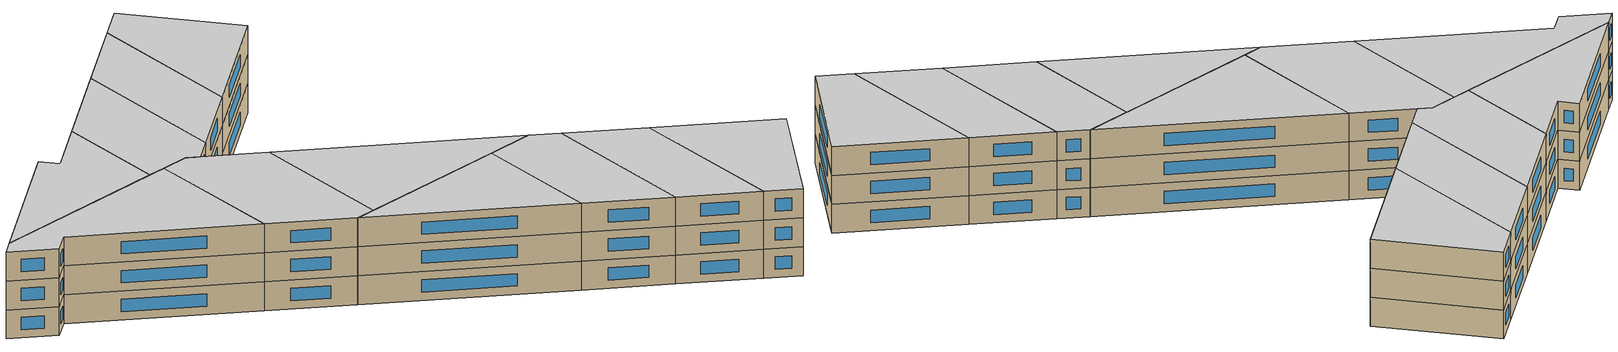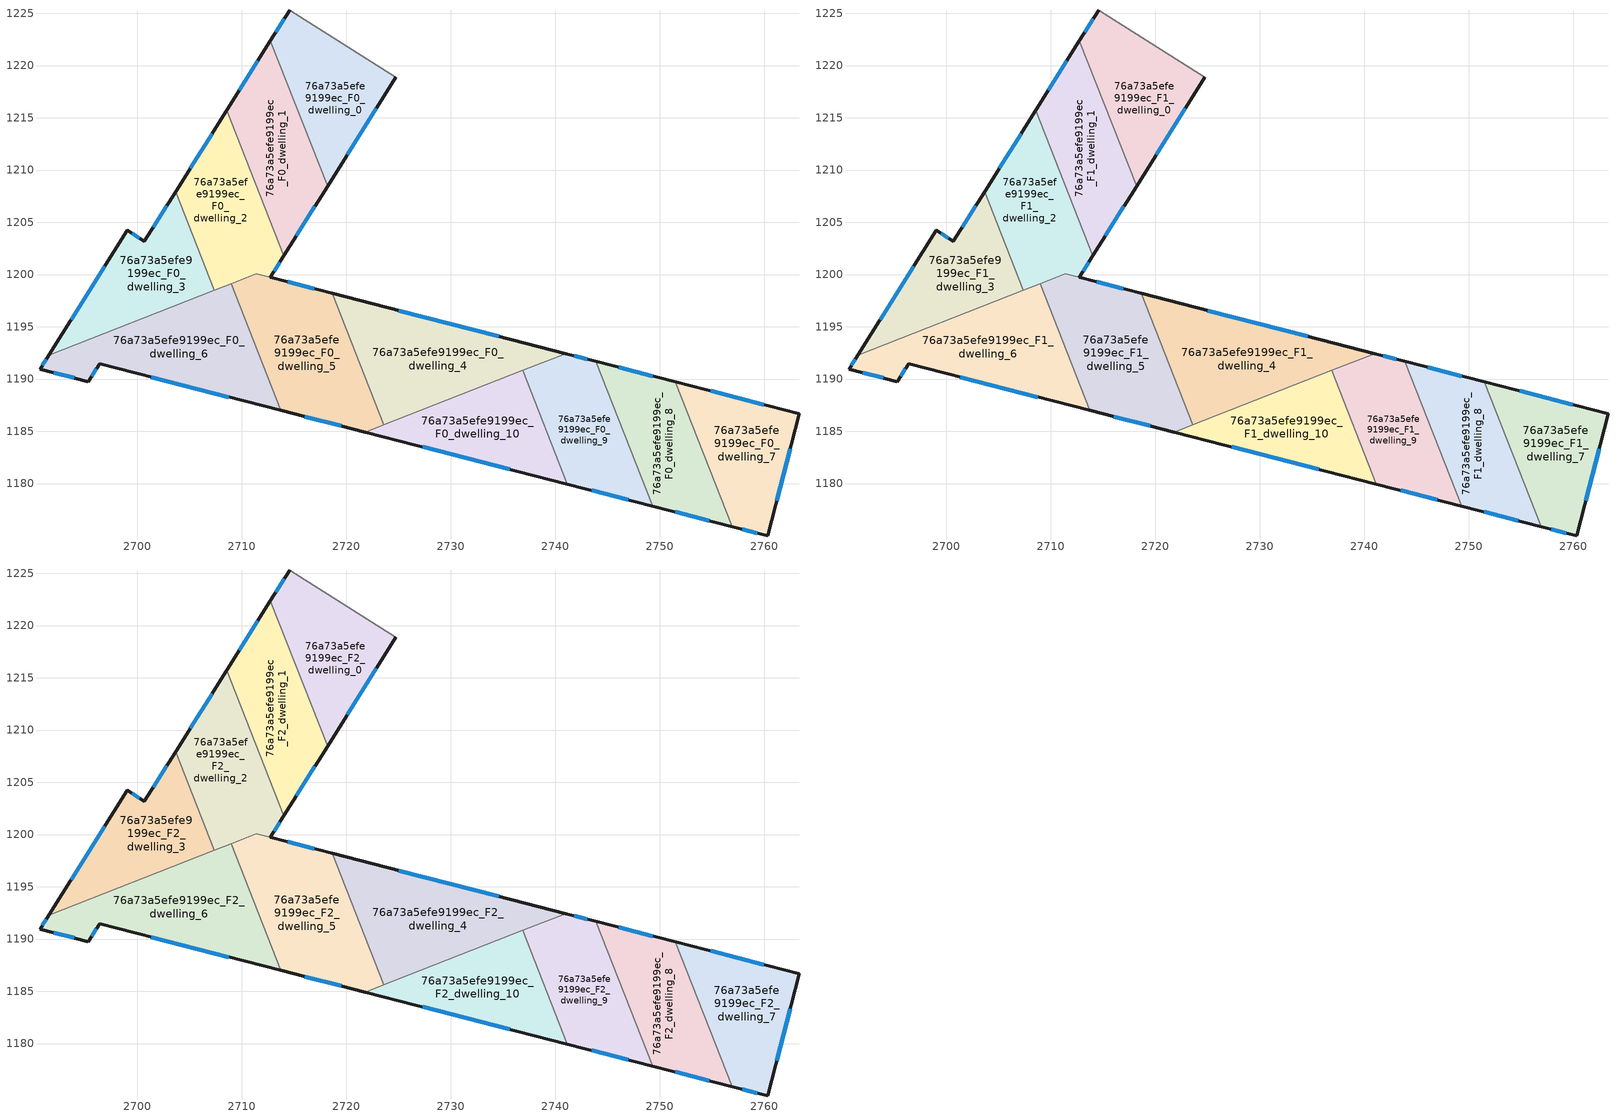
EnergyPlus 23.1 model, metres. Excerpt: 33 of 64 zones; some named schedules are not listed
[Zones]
76a73a5efe9199ec_F0_dwelling_0
 floor ground (EU_floor_Construction): 2724.76,1218.9 2718.21,1208.46 2712.76,1222.38 2714.58,1225.29 z0
 wall outside (EU_wall_Construction): 2714.58,1225.29 2712.76,1222.38 / 2718.21,1208.46 2724.76,1218.9 z0:3
 wall to 76a73a5efe9199ec_F0_dwelling_1 (EU_wall_Construction): 2712.76,1222.38 2718.21,1208.46 z0:3
 wall adiabatic (EU_wall_Construction): 2724.76,1218.9 2714.58,1225.29 z0:3
 window (EU_Window_Construction): 2714.06,1224.46 2713.28,1223.21 / 2720.08,1211.44 2722.89,1215.92 z0.86:2.14
76a73a5efe9199ec_F0_dwelling_1
 floor ground (EU_floor_Construction): 2712.76,1222.38 2718.21,1208.46 2714.03,1201.79 2708.57,1215.71 z0
 wall outside (EU_wall_Construction): 2712.76,1222.38 2708.57,1215.71 / 2714.03,1201.79 2718.21,1208.46 z0:3
 wall to 76a73a5efe9199ec_F0_dwelling_2 (EU_wall_Construction): 2708.57,1215.71 2714.03,1201.79 z0:3
 window (EU_Window_Construction): 2711.56,1220.47 2709.76,1217.61 / 2715.22,1203.69 2717.02,1206.55 z0.86:2.14
76a73a5efe9199ec_F0_dwelling_10
 floor ground (EU_floor_Construction): 2736.89,1190.83 2741.16,1179.94 2721.82,1184.92 z0
 wall outside (EU_wall_Construction): 2721.82,1184.92 2741.16,1179.94 z0:3
 wall to 76a73a5efe9199ec_F0_dwelling_9 (EU_wall_Construction): 2741.16,1179.94 2736.89,1190.83 z0:3
 wall to 76a73a5efe9199ec_F0_dwelling_4 (EU_wall_Construction): 2736.89,1190.83 2723.59,1185.62 z0:3
 wall to 76a73a5efe9199ec_F0_dwelling_5 (EU_wall_Construction): 2723.59,1185.62 2721.82,1184.92 z0:3
 window (EU_Window_Construction): 2727.34,1183.5 2735.63,1181.37 z0.86:2.14
76a73a5efe9199ec_F0_dwelling_2
 floor ground (EU_floor_Construction): 2708.57,1215.71 2714.03,1201.79 2712.73,1199.73 2711.4,1200.07 2707.39,1198.5 2703.68,1207.94 z0
 wall outside (EU_wall_Construction): 2708.57,1215.71 2703.68,1207.94 / 2712.73,1199.73 2714.03,1201.79 z0:3
 wall to 76a73a5efe9199ec_F0_dwelling_3 (EU_wall_Construction): 2703.68,1207.94 2707.39,1198.5 z0:3
 wall to 76a73a5efe9199ec_F0_dwelling_5 (EU_wall_Construction): 2708.98,1199.12 2711.4,1200.07 2712.73,1199.73 z0:3
 wall to 76a73a5efe9199ec_F0_dwelling_6 (EU_wall_Construction): 2707.39,1198.5 2708.98,1199.12 z0:3
 window (EU_Window_Construction): 2707.17,1213.49 2705.08,1210.16 / 2713.1,1200.32 2713.66,1201.2 z0.86:2.14
76a73a5efe9199ec_F0_dwelling_3
 floor ground (EU_floor_Construction): 2703.68,1207.94 2707.39,1198.5 2691.53,1192.28 2699.03,1204.23 2700.69,1203.18 z0
 wall outside (EU_wall_Construction): 2703.68,1207.94 2700.69,1203.18 2699.03,1204.23 2691.53,1192.28 z0:3
 wall to 76a73a5efe9199ec_F0_dwelling_6 (EU_wall_Construction): 2691.53,1192.28 2707.39,1198.5 z0:3
 window (EU_Window_Construction): 2696.89,1200.82 2693.68,1195.69 / 2700.22,1203.48 2699.51,1203.93 / 2702.83,1206.58 2701.55,1204.54 z0.86:2.14
76a73a5efe9199ec_F0_dwelling_4
 floor ground (EU_floor_Construction): 2740.99,1192.44 2723.59,1185.62 2718.66,1198.2 z0
 wall outside (EU_wall_Construction): 2740.99,1192.44 2718.66,1198.2 z0:3
 wall to 76a73a5efe9199ec_F0_dwelling_5 (EU_wall_Construction): 2718.66,1198.2 2723.59,1185.62 z0:3
 wall to 76a73a5efe9199ec_F0_dwelling_9 (EU_wall_Construction): 2736.89,1190.83 2740.99,1192.44 z0:3
 window (EU_Window_Construction): 2734.61,1194.09 2725.04,1196.55 z0.86:2.14
76a73a5efe9199ec_F0_dwelling_5
 floor ground (EU_floor_Construction): 2718.66,1198.2 2723.59,1185.62 2721.82,1184.92 2713.73,1187 2708.98,1199.12 2711.4,1200.07 z0
 wall outside (EU_wall_Construction): 2713.73,1187 2721.82,1184.92 / 2718.66,1198.2 2712.74,1199.73 z0:3
 wall to 76a73a5efe9199ec_F0_dwelling_6 (EU_wall_Construction): 2708.98,1199.12 2713.73,1187 z0:3
 window (EU_Window_Construction): 2716.04,1186.41 2719.51,1185.52 / 2716.97,1198.64 2714.43,1199.29 z0.86:2.14
76a73a5efe9199ec_F0_dwelling_6
 floor ground (EU_floor_Construction): 2708.98,1199.12 2713.73,1187 2696.41,1191.46 2695.32,1189.76 2690.7,1190.95 2691.53,1192.28 z0
 wall outside (EU_wall_Construction): 2691.53,1192.28 2690.7,1190.95 2695.32,1189.76 2696.41,1191.46 2713.73,1187 z0:3
 window (EU_Window_Construction): 2701.36,1190.19 2708.78,1188.28 / 2695.63,1190.25 2696.1,1190.98 / 2692.02,1190.61 2694,1190.1 / 2691.3,1191.9 2690.94,1191.33 z0.86:2.14
76a73a5efe9199ec_F0_dwelling_7
 floor ground (EU_floor_Construction): 2763.33,1186.68 2760.32,1175.01 2756.93,1175.88 2751.5,1189.73 z0
 wall outside (EU_wall_Construction): 2756.93,1175.88 2760.32,1175.01 2763.33,1186.68 2751.5,1189.73 z0:3
 wall to 76a73a5efe9199ec_F0_dwelling_8 (EU_wall_Construction): 2751.5,1189.73 2756.93,1175.88 z0:3
 window (EU_Window_Construction): 2761.18,1178.34 2762.47,1183.35 / 2757.9,1175.63 2759.35,1175.26 / 2759.95,1187.55 2754.88,1188.86 z0.86:2.14
76a73a5efe9199ec_F0_dwelling_8
 floor ground (EU_floor_Construction): 2751.5,1189.73 2756.93,1175.88 2749.33,1177.84 2743.9,1191.69 z0
 wall outside (EU_wall_Construction): 2749.33,1177.84 2756.93,1175.88 / 2751.5,1189.73 2743.9,1191.69 z0:3
 wall to 76a73a5efe9199ec_F0_dwelling_9 (EU_wall_Construction): 2743.9,1191.69 2749.33,1177.84 z0:3
 window (EU_Window_Construction): 2751.5,1177.28 2754.76,1176.44 / 2749.33,1190.29 2746.07,1191.13 z0.86:2.14
76a73a5efe9199ec_F0_dwelling_9
 floor ground (EU_floor_Construction): 2743.9,1191.69 2749.33,1177.84 2741.16,1179.94 2736.89,1190.83 2740.99,1192.44 z0
 wall outside (EU_wall_Construction): 2743.9,1191.69 2740.99,1192.44 / 2741.16,1179.94 2749.33,1177.84 z0:3
 window (EU_Window_Construction): 2743.07,1191.91 2741.82,1192.23 / 2743.5,1179.34 2746.99,1178.44 z0.86:2.14
76a73a5efe9199ec_F1_dwelling_0
 floor to 76a73a5efe9199ec_F0_dwelling_0 (EU_floor_Construction): 2724.76,1218.9 2718.21,1208.46 2712.76,1222.38 2714.58,1225.29 z3
 wall outside (EU_wall_Construction): 2714.58,1225.29 2712.76,1222.38 / 2718.21,1208.46 2724.76,1218.9 z3:6
 wall to 76a73a5efe9199ec_F1_dwelling_1 (EU_wall_Construction): 2712.76,1222.38 2718.21,1208.46 z3:6
 wall adiabatic (EU_wall_Construction): 2724.76,1218.9 2714.58,1225.29 z3:6
 window (EU_Window_Construction): 2714.06,1224.46 2713.28,1223.21 / 2720.08,1211.44 2722.89,1215.92 z3.86:5.14
76a73a5efe9199ec_F1_dwelling_1
 floor to 76a73a5efe9199ec_F0_dwelling_1 (EU_floor_Construction): 2712.76,1222.38 2718.21,1208.46 2714.03,1201.79 2708.57,1215.71 z3
 wall outside (EU_wall_Construction): 2712.76,1222.38 2708.57,1215.71 / 2714.03,1201.79 2718.21,1208.46 z3:6
 wall to 76a73a5efe9199ec_F1_dwelling_2 (EU_wall_Construction): 2708.57,1215.71 2714.03,1201.79 z3:6
 window (EU_Window_Construction): 2711.56,1220.47 2709.76,1217.61 / 2715.22,1203.69 2717.02,1206.55 z3.86:5.14
76a73a5efe9199ec_F1_dwelling_10
 floor to 76a73a5efe9199ec_F0_dwelling_10 (EU_floor_Construction): 2736.89,1190.83 2741.16,1179.94 2721.82,1184.92 z3
 wall outside (EU_wall_Construction): 2721.82,1184.92 2741.16,1179.94 z3:6
 wall to 76a73a5efe9199ec_F1_dwelling_9 (EU_wall_Construction): 2741.16,1179.94 2736.89,1190.83 z3:6
 wall to 76a73a5efe9199ec_F1_dwelling_4 (EU_wall_Construction): 2736.89,1190.83 2723.59,1185.62 z3:6
 wall to 76a73a5efe9199ec_F1_dwelling_5 (EU_wall_Construction): 2723.59,1185.62 2721.82,1184.92 z3:6
 window (EU_Window_Construction): 2727.34,1183.5 2735.63,1181.37 z3.86:5.14
76a73a5efe9199ec_F1_dwelling_2
 floor to 76a73a5efe9199ec_F0_dwelling_2 (EU_floor_Construction): 2708.57,1215.71 2714.03,1201.79 2712.73,1199.73 2711.4,1200.07 2707.39,1198.5 2703.68,1207.94 z3
 wall outside (EU_wall_Construction): 2708.57,1215.71 2703.68,1207.94 / 2712.73,1199.73 2714.03,1201.79 z3:6
 wall to 76a73a5efe9199ec_F1_dwelling_3 (EU_wall_Construction): 2703.68,1207.94 2707.39,1198.5 z3:6
 wall to 76a73a5efe9199ec_F1_dwelling_5 (EU_wall_Construction): 2708.98,1199.12 2711.4,1200.07 2712.73,1199.73 z3:6
 wall to 76a73a5efe9199ec_F1_dwelling_6 (EU_wall_Construction): 2707.39,1198.5 2708.98,1199.12 z3:6
 window (EU_Window_Construction): 2707.17,1213.49 2705.08,1210.16 / 2713.1,1200.32 2713.66,1201.2 z3.86:5.14
76a73a5efe9199ec_F1_dwelling_3
 floor to 76a73a5efe9199ec_F0_dwelling_3 (EU_floor_Construction): 2703.68,1207.94 2707.39,1198.5 2691.53,1192.28 2699.03,1204.23 2700.69,1203.18 z3
 wall outside (EU_wall_Construction): 2703.68,1207.94 2700.69,1203.18 2699.03,1204.23 2691.53,1192.28 z3:6
 wall to 76a73a5efe9199ec_F1_dwelling_6 (EU_wall_Construction): 2691.53,1192.28 2707.39,1198.5 z3:6
 window (EU_Window_Construction): 2696.89,1200.82 2693.68,1195.69 / 2700.22,1203.48 2699.51,1203.93 / 2702.83,1206.58 2701.55,1204.54 z3.86:5.14
76a73a5efe9199ec_F1_dwelling_4
 floor to 76a73a5efe9199ec_F0_dwelling_4 (EU_floor_Construction): 2740.99,1192.44 2723.59,1185.62 2718.66,1198.2 z3
 wall outside (EU_wall_Construction): 2740.99,1192.44 2718.66,1198.2 z3:6
 wall to 76a73a5efe9199ec_F1_dwelling_5 (EU_wall_Construction): 2718.66,1198.2 2723.59,1185.62 z3:6
 wall to 76a73a5efe9199ec_F1_dwelling_9 (EU_wall_Construction): 2736.89,1190.83 2740.99,1192.44 z3:6
 window (EU_Window_Construction): 2734.61,1194.09 2725.04,1196.55 z3.86:5.14
76a73a5efe9199ec_F1_dwelling_5
 floor to 76a73a5efe9199ec_F0_dwelling_5 (EU_floor_Construction): 2718.66,1198.2 2723.59,1185.62 2721.82,1184.92 2713.73,1187 2708.98,1199.12 2711.4,1200.07 z3
 wall outside (EU_wall_Construction): 2713.73,1187 2721.82,1184.92 / 2718.66,1198.2 2712.74,1199.73 z3:6
 wall to 76a73a5efe9199ec_F1_dwelling_6 (EU_wall_Construction): 2708.98,1199.12 2713.73,1187 z3:6
 window (EU_Window_Construction): 2716.04,1186.41 2719.51,1185.52 / 2716.97,1198.64 2714.43,1199.29 z3.86:5.14
76a73a5efe9199ec_F1_dwelling_6
 floor to 76a73a5efe9199ec_F0_dwelling_6 (EU_floor_Construction): 2708.98,1199.12 2713.73,1187 2696.41,1191.46 2695.32,1189.76 2690.7,1190.95 2691.53,1192.28 z3
 wall outside (EU_wall_Construction): 2691.53,1192.28 2690.7,1190.95 2695.32,1189.76 2696.41,1191.46 2713.73,1187 z3:6
 window (EU_Window_Construction): 2701.36,1190.19 2708.78,1188.28 / 2695.63,1190.25 2696.1,1190.98 / 2692.02,1190.61 2694,1190.1 / 2691.3,1191.9 2690.94,1191.33 z3.86:5.14
76a73a5efe9199ec_F1_dwelling_7
 floor to 76a73a5efe9199ec_F0_dwelling_7 (EU_floor_Construction): 2763.33,1186.68 2760.32,1175.01 2756.93,1175.88 2751.5,1189.73 z3
 wall outside (EU_wall_Construction): 2756.93,1175.88 2760.32,1175.01 2763.33,1186.68 2751.5,1189.73 z3:6
 wall to 76a73a5efe9199ec_F1_dwelling_8 (EU_wall_Construction): 2751.5,1189.73 2756.93,1175.88 z3:6
 window (EU_Window_Construction): 2761.18,1178.34 2762.47,1183.35 / 2757.9,1175.63 2759.35,1175.26 / 2759.95,1187.55 2754.88,1188.86 z3.86:5.14
76a73a5efe9199ec_F1_dwelling_8
 floor to 76a73a5efe9199ec_F0_dwelling_8 (EU_floor_Construction): 2751.5,1189.73 2756.93,1175.88 2749.33,1177.84 2743.9,1191.69 z3
 wall outside (EU_wall_Construction): 2749.33,1177.84 2756.93,1175.88 / 2751.5,1189.73 2743.9,1191.69 z3:6
 wall to 76a73a5efe9199ec_F1_dwelling_9 (EU_wall_Construction): 2743.9,1191.69 2749.33,1177.84 z3:6
 window (EU_Window_Construction): 2751.5,1177.28 2754.76,1176.44 / 2749.33,1190.29 2746.07,1191.13 z3.86:5.14
76a73a5efe9199ec_F1_dwelling_9
 floor to 76a73a5efe9199ec_F0_dwelling_9 (EU_floor_Construction): 2743.9,1191.69 2749.33,1177.84 2741.16,1179.94 2736.89,1190.83 2740.99,1192.44 z3
 wall outside (EU_wall_Construction): 2743.9,1191.69 2740.99,1192.44 / 2741.16,1179.94 2749.33,1177.84 z3:6
 window (EU_Window_Construction): 2743.07,1191.91 2741.82,1192.23 / 2743.5,1179.34 2746.99,1178.44 z3.86:5.14
76a73a5efe9199ec_F2_dwelling_0
 floor to 76a73a5efe9199ec_F1_dwelling_0 (EU_floor_Construction): 2724.76,1218.9 2718.21,1208.46 2712.76,1222.38 2714.58,1225.29 z6
 wall outside (EU_wall_Construction): 2714.58,1225.29 2712.76,1222.38 / 2718.21,1208.46 2724.76,1218.9 z6:9
 wall to 76a73a5efe9199ec_F2_dwelling_1 (EU_wall_Construction): 2712.76,1222.38 2718.21,1208.46 z6:9
 wall adiabatic (EU_wall_Construction): 2724.76,1218.9 2714.58,1225.29 z6:9
 window (EU_Window_Construction): 2714.06,1224.46 2713.28,1223.21 / 2720.08,1211.44 2722.89,1215.92 z6.86:8.14
 ceiling to 76a73a5efe9199ec_F3_dwelling_0 (EU_floor_Construction): 2718.21,1208.46 2724.76,1218.9 2714.58,1225.29 2712.76,1222.38 z9
76a73a5efe9199ec_F2_dwelling_1
 floor to 76a73a5efe9199ec_F1_dwelling_1 (EU_floor_Construction): 2712.76,1222.38 2718.21,1208.46 2714.03,1201.79 2708.57,1215.71 z6
 wall outside (EU_wall_Construction): 2712.76,1222.38 2708.57,1215.71 / 2714.03,1201.79 2718.21,1208.46 z6:9
 wall to 76a73a5efe9199ec_F2_dwelling_2 (EU_wall_Construction): 2708.57,1215.71 2714.03,1201.79 z6:9
 window (EU_Window_Construction): 2711.56,1220.47 2709.76,1217.61 / 2715.22,1203.69 2717.02,1206.55 z6.86:8.14
 ceiling to 76a73a5efe9199ec_F3_dwelling_1 (EU_floor_Construction): 2714.03,1201.79 2718.21,1208.46 2712.76,1222.38 2708.57,1215.71 z9
76a73a5efe9199ec_F2_dwelling_10
 floor to 76a73a5efe9199ec_F1_dwelling_10 (EU_floor_Construction): 2736.89,1190.83 2741.16,1179.94 2721.82,1184.92 z6
 wall outside (EU_wall_Construction): 2721.82,1184.92 2741.16,1179.94 z6:9
 wall to 76a73a5efe9199ec_F2_dwelling_9 (EU_wall_Construction): 2741.16,1179.94 2736.89,1190.83 z6:9
 wall to 76a73a5efe9199ec_F2_dwelling_4 (EU_wall_Construction): 2736.89,1190.83 2723.59,1185.62 z6:9
 wall to 76a73a5efe9199ec_F2_dwelling_5 (EU_wall_Construction): 2723.59,1185.62 2721.82,1184.92 z6:9
 window (EU_Window_Construction): 2727.34,1183.5 2735.63,1181.37 z6.86:8.14
 ceiling to 76a73a5efe9199ec_F3_dwelling_10 (EU_floor_Construction): 2741.16,1179.94 2736.89,1190.83 2721.82,1184.92 z9
76a73a5efe9199ec_F2_dwelling_2
 floor to 76a73a5efe9199ec_F1_dwelling_2 (EU_floor_Construction): 2708.57,1215.71 2714.03,1201.79 2712.73,1199.73 2711.4,1200.07 2707.39,1198.5 2703.68,1207.94 z6
 wall outside (EU_wall_Construction): 2708.57,1215.71 2703.68,1207.94 / 2712.73,1199.73 2714.03,1201.79 z6:9
 wall to 76a73a5efe9199ec_F2_dwelling_3 (EU_wall_Construction): 2703.68,1207.94 2707.39,1198.5 z6:9
 wall to 76a73a5efe9199ec_F2_dwelling_5 (EU_wall_Construction): 2708.98,1199.12 2711.4,1200.07 2712.73,1199.73 z6:9
 wall to 76a73a5efe9199ec_F2_dwelling_6 (EU_wall_Construction): 2707.39,1198.5 2708.98,1199.12 z6:9
 window (EU_Window_Construction): 2707.17,1213.49 2705.08,1210.16 / 2713.1,1200.32 2713.66,1201.2 z6.86:8.14
 ceiling to 76a73a5efe9199ec_F3_dwelling_2 (EU_floor_Construction): 2712.73,1199.73 2714.03,1201.79 2708.57,1215.71 2703.68,1207.94 2707.39,1198.5 2711.4,1200.07 z9
76a73a5efe9199ec_F2_dwelling_3
 floor to 76a73a5efe9199ec_F1_dwelling_3 (EU_floor_Construction): 2703.68,1207.94 2707.39,1198.5 2691.53,1192.28 2699.03,1204.23 2700.69,1203.18 z6
 wall outside (EU_wall_Construction): 2703.68,1207.94 2700.69,1203.18 2699.03,1204.23 2691.53,1192.28 z6:9
 wall to 76a73a5efe9199ec_F2_dwelling_6 (EU_wall_Construction): 2691.53,1192.28 2707.39,1198.5 z6:9
 window (EU_Window_Construction): 2696.89,1200.82 2693.68,1195.69 / 2700.22,1203.48 2699.51,1203.93 / 2702.83,1206.58 2701.55,1204.54 z6.86:8.14
 ceiling to 76a73a5efe9199ec_F3_dwelling_3 (EU_floor_Construction): 2707.39,1198.5 2703.68,1207.94 2700.69,1203.18 2699.03,1204.23 2691.53,1192.28 z9
76a73a5efe9199ec_F2_dwelling_4
 floor to 76a73a5efe9199ec_F1_dwelling_4 (EU_floor_Construction): 2740.99,1192.44 2723.59,1185.62 2718.66,1198.2 z6
 wall outside (EU_wall_Construction): 2740.99,1192.44 2718.66,1198.2 z6:9
 wall to 76a73a5efe9199ec_F2_dwelling_5 (EU_wall_Construction): 2718.66,1198.2 2723.59,1185.62 z6:9
 wall to 76a73a5efe9199ec_F2_dwelling_9 (EU_wall_Construction): 2736.89,1190.83 2740.99,1192.44 z6:9
 window (EU_Window_Construction): 2734.61,1194.09 2725.04,1196.55 z6.86:8.14
 ceiling to 76a73a5efe9199ec_F3_dwelling_4 (EU_floor_Construction): 2740.99,1192.44 2718.66,1198.2 2723.59,1185.62 z9
76a73a5efe9199ec_F2_dwelling_5
 floor to 76a73a5efe9199ec_F1_dwelling_5 (EU_floor_Construction): 2718.66,1198.2 2723.59,1185.62 2721.82,1184.92 2713.73,1187 2708.98,1199.12 2711.4,1200.07 z6
 wall outside (EU_wall_Construction): 2713.73,1187 2721.82,1184.92 / 2718.66,1198.2 2712.74,1199.73 z6:9
 wall to 76a73a5efe9199ec_F2_dwelling_6 (EU_wall_Construction): 2708.98,1199.12 2713.73,1187 z6:9
 window (EU_Window_Construction): 2716.04,1186.41 2719.51,1185.52 / 2716.97,1198.64 2714.43,1199.29 z6.86:8.14
 ceiling to 76a73a5efe9199ec_F3_dwelling_5 (EU_floor_Construction): 2723.59,1185.62 2718.66,1198.2 2711.4,1200.07 2708.98,1199.12 2713.73,1187 2721.82,1184.92 z9
76a73a5efe9199ec_F2_dwelling_6
 floor to 76a73a5efe9199ec_F1_dwelling_6 (EU_floor_Construction): 2708.98,1199.12 2713.73,1187 2696.41,1191.46 2695.32,1189.76 2690.7,1190.95 2691.53,1192.28 z6
 wall outside (EU_wall_Construction): 2691.53,1192.28 2690.7,1190.95 2695.32,1189.76 2696.41,1191.46 2713.73,1187 z6:9
 window (EU_Window_Construction): 2701.36,1190.19 2708.78,1188.28 / 2695.63,1190.25 2696.1,1190.98 / 2692.02,1190.61 2694,1190.1 / 2691.3,1191.9 2690.94,1191.33 z6.86:8.14
 ceiling to 76a73a5efe9199ec_F3_dwelling_6 (EU_floor_Construction): 2713.73,1187 2708.98,1199.12 2691.53,1192.28 2690.7,1190.95 2695.32,1189.76 2696.41,1191.46 z9
76a73a5efe9199ec_F2_dwelling_7
 floor to 76a73a5efe9199ec_F1_dwelling_7 (EU_floor_Construction): 2763.33,1186.68 2760.32,1175.01 2756.93,1175.88 2751.5,1189.73 z6
 wall outside (EU_wall_Construction): 2756.93,1175.88 2760.32,1175.01 2763.33,1186.68 2751.5,1189.73 z6:9
 wall to 76a73a5efe9199ec_F2_dwelling_8 (EU_wall_Construction): 2751.5,1189.73 2756.93,1175.88 z6:9
 window (EU_Window_Construction): 2761.18,1178.34 2762.47,1183.35 / 2757.9,1175.63 2759.35,1175.26 / 2759.95,1187.55 2754.88,1188.86 z6.86:8.14
 ceiling to 76a73a5efe9199ec_F3_dwelling_7 (EU_floor_Construction): 2760.32,1175.01 2763.33,1186.68 2751.5,1189.73 2756.93,1175.88 z9
76a73a5efe9199ec_F2_dwelling_8
 floor to 76a73a5efe9199ec_F1_dwelling_8 (EU_floor_Construction): 2751.5,1189.73 2756.93,1175.88 2749.33,1177.84 2743.9,1191.69 z6
 wall outside (EU_wall_Construction): 2749.33,1177.84 2756.93,1175.88 / 2751.5,1189.73 2743.9,1191.69 z6:9
 wall to 76a73a5efe9199ec_F2_dwelling_9 (EU_wall_Construction): 2743.9,1191.69 2749.33,1177.84 z6:9
 window (EU_Window_Construction): 2751.5,1177.28 2754.76,1176.44 / 2749.33,1190.29 2746.07,1191.13 z6.86:8.14
 ceiling to 76a73a5efe9199ec_F3_dwelling_8 (EU_floor_Construction): 2756.93,1175.88 2751.5,1189.73 2743.9,1191.69 2749.33,1177.84 z9
76a73a5efe9199ec_F2_dwelling_9
 floor to 76a73a5efe9199ec_F1_dwelling_9 (EU_floor_Construction): 2743.9,1191.69 2749.33,1177.84 2741.16,1179.94 2736.89,1190.83 2740.99,1192.44 z6
 wall outside (EU_wall_Construction): 2743.9,1191.69 2740.99,1192.44 / 2741.16,1179.94 2749.33,1177.84 z6:9
 window (EU_Window_Construction): 2743.07,1191.91 2741.82,1192.23 / 2743.5,1179.34 2746.99,1178.44 z6.86:8.14
 ceiling to 76a73a5efe9199ec_F3_dwelling_9 (EU_floor_Construction): 2749.33,1177.84 2743.9,1191.69 2740.99,1192.44 2736.89,1190.83 2741.16,1179.94 z9
[Building]
EU S2 Campaign: North Axis=0; Terrain=City; Solar Distribution=FullExterior
[Site:Location]
Helsinki-Vantaa.AP: Latitude=60.317; Longitude=24.963; Time Zone=2; Elevation=54.6
[SizingPeriod:WeatherFileDays]
AnnualSizingPeriod: Begin Month=1; Begin Day of Month=1; End Month=12; End Day of Month=31; Day of Week for Start Day=Monday; Use Weather File Daylight Saving Period=No; Use Weather File Rain and Snow Indicators=No
[MATERIAL]
EU_InternalMass_Material: Roughness=MediumRough; Thickness=0.1; Conductivity=1; Density=1800; Specific Heat=900; Thermal Absorptance=0.9; Solar Absorptance=0.7; Visible Absorptance=0.7
[MATERIAL:NOMASS] Roughness=MediumRough; Thermal Absorptance=0.9; Solar Absorptance=0.7; Visible Absorptance=0.7
Name | Thermal Resistance
EU_wall_NoMass | 5.91765
EU_floor_NoMass | 6.2875
[WINDOWMATERIAL:SIMPLEGLAZINGSYSTEM]
EU_Window_SimpleGlazing: UFactor=0.994035; Solar Heat Gain Coefficient=0.7; Visible Transmittance=0.7
[CONSTRUCTION]
EU_wall_Construction: EU_wall_NoMass
EU_floor_Construction: EU_floor_NoMass
EU_Window_Construction: EU_Window_SimpleGlazing
EU_InternalMass_Construction: EU_InternalMass_Material
[ZONE] Type=1; Multiplier=1; Ceiling Height=autocalculate; Floor Area=autocalculate; Part of Total Floor Area=Yes
Name | Volume
76a73a5efe9199ec_F0_dwelling_0; 76a73a5efe9199ec_F1_dwelling_0; 76a73a5efe9199ec_F2_dwelling_0 | 284.165
76a73a5efe9199ec_F0_dwelling_1; 76a73a5efe9199ec_F1_dwelling_1; 76a73a5efe9199ec_F2_dwelling_1 | 284.095
76a73a5efe9199ec_F0_dwelling_10; 76a73a5efe9199ec_F1_dwelling_10; 76a73a5efe9199ec_F2_dwelling_10 | 284.148
76a73a5efe9199ec_F0_dwelling_2; 76a73a5efe9199ec_F1_dwelling_2; 76a73a5efe9199ec_F2_dwelling_2 | 286.832
76a73a5efe9199ec_F0_dwelling_3; 76a73a5efe9199ec_F1_dwelling_3; 76a73a5efe9199ec_F2_dwelling_3 | 284.146
76a73a5efe9199ec_F0_dwelling_4; 76a73a5efe9199ec_F1_dwelling_4; 76a73a5efe9199ec_F2_dwelling_4; 76a73a5efe9199ec_F0_dwelling_6; 76a73a5efe9199ec_F1_dwelling_6; 76a73a5efe9199ec_F2_dwelling_6 | 378.88
76a73a5efe9199ec_F0_dwelling_5; 76a73a5efe9199ec_F1_dwelling_5; 76a73a5efe9199ec_F2_dwelling_5 | 376.158
76a73a5efe9199ec_F0_dwelling_7; 76a73a5efe9199ec_F1_dwelling_7; 76a73a5efe9199ec_F2_dwelling_7 | 284.153
76a73a5efe9199ec_F0_dwelling_8; 76a73a5efe9199ec_F1_dwelling_8; 76a73a5efe9199ec_F2_dwelling_8 | 284.136
76a73a5efe9199ec_F0_dwelling_9; 76a73a5efe9199ec_F1_dwelling_9; 76a73a5efe9199ec_F2_dwelling_9 | 284.125
[INTERNALMASS] Construction=EU_InternalMass_Construction
Name | Zone or ZoneList | Surface Area
76a73a5efe9199ec_F0_dwelling_0_EU_InternalMass | 76a73a5efe9199ec_F0_dwelling_0 | 94.722
76a73a5efe9199ec_F0_dwelling_1_EU_InternalMass | 76a73a5efe9199ec_F0_dwelling_1 | 94.6983
76a73a5efe9199ec_F0_dwelling_2_EU_InternalMass | 76a73a5efe9199ec_F0_dwelling_2 | 95.6106
76a73a5efe9199ec_F0_dwelling_3_EU_InternalMass | 76a73a5efe9199ec_F0_dwelling_3 | 94.7155
76a73a5efe9199ec_F0_dwelling_4_EU_InternalMass | 76a73a5efe9199ec_F0_dwelling_4 | 126.293
76a73a5efe9199ec_F0_dwelling_5_EU_InternalMass | 76a73a5efe9199ec_F0_dwelling_5 | 125.4
76a73a5efe9199ec_F0_dwelling_6_EU_InternalMass | 76a73a5efe9199ec_F0_dwelling_6 | 126.294
76a73a5efe9199ec_F0_dwelling_7_EU_InternalMass | 76a73a5efe9199ec_F0_dwelling_7 | 94.7175
76a73a5efe9199ec_F0_dwelling_8_EU_InternalMass | 76a73a5efe9199ec_F0_dwelling_8 | 94.7122
76a73a5efe9199ec_F0_dwelling_9_EU_InternalMass | 76a73a5efe9199ec_F0_dwelling_9 | 94.7084
76a73a5efe9199ec_F0_dwelling_10_EU_InternalMass | 76a73a5efe9199ec_F0_dwelling_10 | 94.7159
76a73a5efe9199ec_F1_dwelling_0_EU_InternalMass | 76a73a5efe9199ec_F1_dwelling_0 | 94.722
76a73a5efe9199ec_F1_dwelling_1_EU_InternalMass | 76a73a5efe9199ec_F1_dwelling_1 | 94.6983
76a73a5efe9199ec_F1_dwelling_2_EU_InternalMass | 76a73a5efe9199ec_F1_dwelling_2 | 95.6106
76a73a5efe9199ec_F1_dwelling_3_EU_InternalMass | 76a73a5efe9199ec_F1_dwelling_3 | 94.7155
76a73a5efe9199ec_F1_dwelling_4_EU_InternalMass | 76a73a5efe9199ec_F1_dwelling_4 | 126.293
76a73a5efe9199ec_F1_dwelling_5_EU_InternalMass | 76a73a5efe9199ec_F1_dwelling_5 | 125.4
76a73a5efe9199ec_F1_dwelling_6_EU_InternalMass | 76a73a5efe9199ec_F1_dwelling_6 | 126.294
76a73a5efe9199ec_F1_dwelling_7_EU_InternalMass | 76a73a5efe9199ec_F1_dwelling_7 | 94.7175
76a73a5efe9199ec_F1_dwelling_8_EU_InternalMass | 76a73a5efe9199ec_F1_dwelling_8 | 94.7122
76a73a5efe9199ec_F1_dwelling_9_EU_InternalMass | 76a73a5efe9199ec_F1_dwelling_9 | 94.7084
76a73a5efe9199ec_F1_dwelling_10_EU_InternalMass | 76a73a5efe9199ec_F1_dwelling_10 | 94.7159
76a73a5efe9199ec_F2_dwelling_0_EU_InternalMass | 76a73a5efe9199ec_F2_dwelling_0 | 94.722
76a73a5efe9199ec_F2_dwelling_1_EU_InternalMass | 76a73a5efe9199ec_F2_dwelling_1 | 94.6983
76a73a5efe9199ec_F2_dwelling_2_EU_InternalMass | 76a73a5efe9199ec_F2_dwelling_2 | 95.6106
76a73a5efe9199ec_F2_dwelling_3_EU_InternalMass | 76a73a5efe9199ec_F2_dwelling_3 | 94.7155
76a73a5efe9199ec_F2_dwelling_4_EU_InternalMass | 76a73a5efe9199ec_F2_dwelling_4 | 126.293
76a73a5efe9199ec_F2_dwelling_5_EU_InternalMass | 76a73a5efe9199ec_F2_dwelling_5 | 125.4
76a73a5efe9199ec_F2_dwelling_6_EU_InternalMass | 76a73a5efe9199ec_F2_dwelling_6 | 126.294
76a73a5efe9199ec_F2_dwelling_7_EU_InternalMass | 76a73a5efe9199ec_F2_dwelling_7 | 94.7175
76a73a5efe9199ec_F2_dwelling_8_EU_InternalMass | 76a73a5efe9199ec_F2_dwelling_8 | 94.7122
76a73a5efe9199ec_F2_dwelling_9_EU_InternalMass | 76a73a5efe9199ec_F2_dwelling_9 | 94.7084
76a73a5efe9199ec_F2_dwelling_10_EU_InternalMass | 76a73a5efe9199ec_F2_dwelling_10 | 94.7159
[OTHEREQUIPMENT] Fuel Type=Electricity; Design Level Calculation Method=Watts/Area; Power per Zone Floor Area=1; Fraction Latent=0; Fraction Radiant=0; Fraction Lost=0; Carbon Dioxide Generation Rate=0; EndUse Subcategory=EU_Step8_InternalGains
Name | Zone or ZoneList or Space or SpaceList | Schedule
EU_Step8_InternalGain_76a73a5efe9199ec_F0_dwelling_0_f000 | 76a73a5efe9199ec_F0_dwelling_0 | EU_Step8_GainSchedule_76a73a5efe9199ec_F0_dwelling_0_f000
EU_Step8_InternalGain_76a73a5efe9199ec_F0_dwelling_1_f000 | 76a73a5efe9199ec_F0_dwelling_1 | EU_Step8_GainSchedule_76a73a5efe9199ec_F0_dwelling_1_f000
EU_Step8_InternalGain_76a73a5efe9199ec_F0_dwelling_2_f000 | 76a73a5efe9199ec_F0_dwelling_2 | EU_Step8_GainSchedule_76a73a5efe9199ec_F0_dwelling_2_f000
EU_Step8_InternalGain_76a73a5efe9199ec_F0_dwelling_3_f000 | 76a73a5efe9199ec_F0_dwelling_3 | EU_Step8_GainSchedule_76a73a5efe9199ec_F0_dwelling_3_f000
EU_Step8_InternalGain_76a73a5efe9199ec_F0_dwelling_4_f000 | 76a73a5efe9199ec_F0_dwelling_4 | EU_Step8_GainSchedule_76a73a5efe9199ec_F0_dwelling_4_f000
EU_Step8_InternalGain_76a73a5efe9199ec_F0_dwelling_5_f000 | 76a73a5efe9199ec_F0_dwelling_5 | EU_Step8_GainSchedule_76a73a5efe9199ec_F0_dwelling_5_f000
EU_Step8_InternalGain_76a73a5efe9199ec_F0_dwelling_6_f000 | 76a73a5efe9199ec_F0_dwelling_6 | EU_Step8_GainSchedule_76a73a5efe9199ec_F0_dwelling_6_f000
EU_Step8_InternalGain_76a73a5efe9199ec_F0_dwelling_7_f000 | 76a73a5efe9199ec_F0_dwelling_7 | EU_Step8_GainSchedule_76a73a5efe9199ec_F0_dwelling_7_f000
EU_Step8_InternalGain_76a73a5efe9199ec_F0_dwelling_8_f000 | 76a73a5efe9199ec_F0_dwelling_8 | EU_Step8_GainSchedule_76a73a5efe9199ec_F0_dwelling_8_f000
EU_Step8_InternalGain_76a73a5efe9199ec_F0_dwelling_9_f000 | 76a73a5efe9199ec_F0_dwelling_9 | EU_Step8_GainSchedule_76a73a5efe9199ec_F0_dwelling_9_f000
EU_Step8_InternalGain_76a73a5efe9199ec_F0_dwelling_10_f000 | 76a73a5efe9199ec_F0_dwelling_10 | EU_Step8_GainSchedule_76a73a5efe9199ec_F0_dwelling_10_f000
EU_Step8_InternalGain_76a73a5efe9199ec_F1_dwelling_0_f000 | 76a73a5efe9199ec_F1_dwelling_0 | EU_Step8_GainSchedule_76a73a5efe9199ec_F1_dwelling_0_f000
EU_Step8_InternalGain_76a73a5efe9199ec_F1_dwelling_1_f000 | 76a73a5efe9199ec_F1_dwelling_1 | EU_Step8_GainSchedule_76a73a5efe9199ec_F1_dwelling_1_f000
EU_Step8_InternalGain_76a73a5efe9199ec_F1_dwelling_2_f000 | 76a73a5efe9199ec_F1_dwelling_2 | EU_Step8_GainSchedule_76a73a5efe9199ec_F1_dwelling_2_f000
EU_Step8_InternalGain_76a73a5efe9199ec_F1_dwelling_3_f000 | 76a73a5efe9199ec_F1_dwelling_3 | EU_Step8_GainSchedule_76a73a5efe9199ec_F1_dwelling_3_f000
EU_Step8_InternalGain_76a73a5efe9199ec_F1_dwelling_4_f000 | 76a73a5efe9199ec_F1_dwelling_4 | EU_Step8_GainSchedule_76a73a5efe9199ec_F1_dwelling_4_f000
EU_Step8_InternalGain_76a73a5efe9199ec_F1_dwelling_5_f000 | 76a73a5efe9199ec_F1_dwelling_5 | EU_Step8_GainSchedule_76a73a5efe9199ec_F1_dwelling_5_f000
EU_Step8_InternalGain_76a73a5efe9199ec_F1_dwelling_6_f000 | 76a73a5efe9199ec_F1_dwelling_6 | EU_Step8_GainSchedule_76a73a5efe9199ec_F1_dwelling_6_f000
EU_Step8_InternalGain_76a73a5efe9199ec_F1_dwelling_7_f000 | 76a73a5efe9199ec_F1_dwelling_7 | EU_Step8_GainSchedule_76a73a5efe9199ec_F1_dwelling_7_f000
EU_Step8_InternalGain_76a73a5efe9199ec_F1_dwelling_8_f000 | 76a73a5efe9199ec_F1_dwelling_8 | EU_Step8_GainSchedule_76a73a5efe9199ec_F1_dwelling_8_f000
EU_Step8_InternalGain_76a73a5efe9199ec_F1_dwelling_9_f000 | 76a73a5efe9199ec_F1_dwelling_9 | EU_Step8_GainSchedule_76a73a5efe9199ec_F1_dwelling_9_f000
EU_Step8_InternalGain_76a73a5efe9199ec_F1_dwelling_10_f000 | 76a73a5efe9199ec_F1_dwelling_10 | EU_Step8_GainSchedule_76a73a5efe9199ec_F1_dwelling_10_f000
EU_Step8_InternalGain_76a73a5efe9199ec_F2_dwelling_0_f000 | 76a73a5efe9199ec_F2_dwelling_0 | EU_Step8_GainSchedule_76a73a5efe9199ec_F2_dwelling_0_f000
EU_Step8_InternalGain_76a73a5efe9199ec_F2_dwelling_1_f000 | 76a73a5efe9199ec_F2_dwelling_1 | EU_Step8_GainSchedule_76a73a5efe9199ec_F2_dwelling_1_f000
EU_Step8_InternalGain_76a73a5efe9199ec_F2_dwelling_2_f000 | 76a73a5efe9199ec_F2_dwelling_2 | EU_Step8_GainSchedule_76a73a5efe9199ec_F2_dwelling_2_f000
EU_Step8_InternalGain_76a73a5efe9199ec_F2_dwelling_3_f000 | 76a73a5efe9199ec_F2_dwelling_3 | EU_Step8_GainSchedule_76a73a5efe9199ec_F2_dwelling_3_f000
EU_Step8_InternalGain_76a73a5efe9199ec_F2_dwelling_4_f000 | 76a73a5efe9199ec_F2_dwelling_4 | EU_Step8_GainSchedule_76a73a5efe9199ec_F2_dwelling_4_f000
EU_Step8_InternalGain_76a73a5efe9199ec_F2_dwelling_5_f000 | 76a73a5efe9199ec_F2_dwelling_5 | EU_Step8_GainSchedule_76a73a5efe9199ec_F2_dwelling_5_f000
EU_Step8_InternalGain_76a73a5efe9199ec_F2_dwelling_6_f000 | 76a73a5efe9199ec_F2_dwelling_6 | EU_Step8_GainSchedule_76a73a5efe9199ec_F2_dwelling_6_f000
EU_Step8_InternalGain_76a73a5efe9199ec_F2_dwelling_7_f000 | 76a73a5efe9199ec_F2_dwelling_7 | EU_Step8_GainSchedule_76a73a5efe9199ec_F2_dwelling_7_f000
EU_Step8_InternalGain_76a73a5efe9199ec_F2_dwelling_8_f000 | 76a73a5efe9199ec_F2_dwelling_8 | EU_Step8_GainSchedule_76a73a5efe9199ec_F2_dwelling_8_f000
EU_Step8_InternalGain_76a73a5efe9199ec_F2_dwelling_9_f000 | 76a73a5efe9199ec_F2_dwelling_9 | EU_Step8_GainSchedule_76a73a5efe9199ec_F2_dwelling_9_f000
EU_Step8_InternalGain_76a73a5efe9199ec_F2_dwelling_10_f000 | 76a73a5efe9199ec_F2_dwelling_10 | EU_Step8_GainSchedule_76a73a5efe9199ec_F2_dwelling_10_f000
[ZONEVENTILATION:DESIGNFLOWRATE] Schedule=EU_AlwaysOn; Design Flow Rate Calculation Method=AirChanges/Hour; Air Changes per Hour=0.596421; Ventilation Type=Natural; Fan Pressure Rise=0; Fan Total Efficiency=1; Constant Term Coefficient=1; Temperature Term Coefficient=0; Velocity Term Coefficient=0; Velocity Squared Term Coefficient=0; Minimum Indoor Temperature=-100; Maximum Indoor Temperature=100; Delta Temperature=-100; Minimum Outdoor Temperature=-100; Maximum Outdoor Temperature=100; Maximum Wind Speed=40
Name | Zone or ZoneList or Space or SpaceList
EU_ConstantAir_76a73a5efe9199ec_F0_dwelling_0 | 76a73a5efe9199ec_F0_dwelling_0
EU_ConstantAir_76a73a5efe9199ec_F0_dwelling_1 | 76a73a5efe9199ec_F0_dwelling_1
EU_ConstantAir_76a73a5efe9199ec_F0_dwelling_2 | 76a73a5efe9199ec_F0_dwelling_2
EU_ConstantAir_76a73a5efe9199ec_F0_dwelling_3 | 76a73a5efe9199ec_F0_dwelling_3
EU_ConstantAir_76a73a5efe9199ec_F0_dwelling_4 | 76a73a5efe9199ec_F0_dwelling_4
EU_ConstantAir_76a73a5efe9199ec_F0_dwelling_5 | 76a73a5efe9199ec_F0_dwelling_5
EU_ConstantAir_76a73a5efe9199ec_F0_dwelling_6 | 76a73a5efe9199ec_F0_dwelling_6
EU_ConstantAir_76a73a5efe9199ec_F0_dwelling_7 | 76a73a5efe9199ec_F0_dwelling_7
EU_ConstantAir_76a73a5efe9199ec_F0_dwelling_8 | 76a73a5efe9199ec_F0_dwelling_8
EU_ConstantAir_76a73a5efe9199ec_F0_dwelling_9 | 76a73a5efe9199ec_F0_dwelling_9
EU_ConstantAir_76a73a5efe9199ec_F0_dwelling_10 | 76a73a5efe9199ec_F0_dwelling_10
EU_ConstantAir_76a73a5efe9199ec_F1_dwelling_0 | 76a73a5efe9199ec_F1_dwelling_0
EU_ConstantAir_76a73a5efe9199ec_F1_dwelling_1 | 76a73a5efe9199ec_F1_dwelling_1
EU_ConstantAir_76a73a5efe9199ec_F1_dwelling_2 | 76a73a5efe9199ec_F1_dwelling_2
EU_ConstantAir_76a73a5efe9199ec_F1_dwelling_3 | 76a73a5efe9199ec_F1_dwelling_3
EU_ConstantAir_76a73a5efe9199ec_F1_dwelling_4 | 76a73a5efe9199ec_F1_dwelling_4
EU_ConstantAir_76a73a5efe9199ec_F1_dwelling_5 | 76a73a5efe9199ec_F1_dwelling_5
EU_ConstantAir_76a73a5efe9199ec_F1_dwelling_6 | 76a73a5efe9199ec_F1_dwelling_6
EU_ConstantAir_76a73a5efe9199ec_F1_dwelling_7 | 76a73a5efe9199ec_F1_dwelling_7
EU_ConstantAir_76a73a5efe9199ec_F1_dwelling_8 | 76a73a5efe9199ec_F1_dwelling_8
EU_ConstantAir_76a73a5efe9199ec_F1_dwelling_9 | 76a73a5efe9199ec_F1_dwelling_9
EU_ConstantAir_76a73a5efe9199ec_F1_dwelling_10 | 76a73a5efe9199ec_F1_dwelling_10
EU_ConstantAir_76a73a5efe9199ec_F2_dwelling_0 | 76a73a5efe9199ec_F2_dwelling_0
EU_ConstantAir_76a73a5efe9199ec_F2_dwelling_1 | 76a73a5efe9199ec_F2_dwelling_1
EU_ConstantAir_76a73a5efe9199ec_F2_dwelling_2 | 76a73a5efe9199ec_F2_dwelling_2
EU_ConstantAir_76a73a5efe9199ec_F2_dwelling_3 | 76a73a5efe9199ec_F2_dwelling_3
EU_ConstantAir_76a73a5efe9199ec_F2_dwelling_4 | 76a73a5efe9199ec_F2_dwelling_4
EU_ConstantAir_76a73a5efe9199ec_F2_dwelling_5 | 76a73a5efe9199ec_F2_dwelling_5
EU_ConstantAir_76a73a5efe9199ec_F2_dwelling_6 | 76a73a5efe9199ec_F2_dwelling_6
EU_ConstantAir_76a73a5efe9199ec_F2_dwelling_7 | 76a73a5efe9199ec_F2_dwelling_7
EU_ConstantAir_76a73a5efe9199ec_F2_dwelling_8 | 76a73a5efe9199ec_F2_dwelling_8
EU_ConstantAir_76a73a5efe9199ec_F2_dwelling_9 | 76a73a5efe9199ec_F2_dwelling_9
EU_ConstantAir_76a73a5efe9199ec_F2_dwelling_10 | 76a73a5efe9199ec_F2_dwelling_10
[HVACTEMPLATE:ZONE:IDEALLOADSAIRSYSTEM] System Availability Schedule=EU_AlwaysOn; Maximum Heating Supply Air Temperature=50; Minimum Cooling Supply Air Temperature=13; Maximum Heating Supply Air Humidity Ratio=0.0156; Minimum Cooling Supply Air Humidity Ratio=0.0077; Heating Limit=NoLimit; Cooling Limit=NoLimit; Heating Availability Schedule=EU_AlwaysOn; Cooling Availability Schedule=EU_CoolingOff; Dehumidification Control Type=ConstantSensibleHeatRatio; Cooling Sensible Heat Ratio=0.7; Dehumidification Setpoint=60; Humidification Control Type=None; Humidification Setpoint=30; Outdoor Air Method=None; Outdoor Air Flow Rate per Person=0.00944; Outdoor Air Flow Rate per Zone Floor Area=0; Outdoor Air Flow Rate per Zone=0; Demand Controlled Ventilation Type=None; Outdoor Air Economizer Type=NoEconomizer; Heat Recovery Type=None; Sensible Heat Recovery Effectiveness=0.7; Latent Heat Recovery Effectiveness=0.65
Name | Template Thermostat
76a73a5efe9199ec_F0_dwelling_0 | EU_HeatOnly_76a73a5efe9199ec_F0_dwelling_0
76a73a5efe9199ec_F0_dwelling_1 | EU_HeatOnly_76a73a5efe9199ec_F0_dwelling_1
76a73a5efe9199ec_F0_dwelling_2 | EU_HeatOnly_76a73a5efe9199ec_F0_dwelling_2
76a73a5efe9199ec_F0_dwelling_3 | EU_HeatOnly_76a73a5efe9199ec_F0_dwelling_3
76a73a5efe9199ec_F0_dwelling_4 | EU_HeatOnly_76a73a5efe9199ec_F0_dwelling_4
76a73a5efe9199ec_F0_dwelling_5 | EU_HeatOnly_76a73a5efe9199ec_F0_dwelling_5
76a73a5efe9199ec_F0_dwelling_6 | EU_HeatOnly_76a73a5efe9199ec_F0_dwelling_6
76a73a5efe9199ec_F0_dwelling_7 | EU_HeatOnly_76a73a5efe9199ec_F0_dwelling_7
76a73a5efe9199ec_F0_dwelling_8 | EU_HeatOnly_76a73a5efe9199ec_F0_dwelling_8
76a73a5efe9199ec_F0_dwelling_9 | EU_HeatOnly_76a73a5efe9199ec_F0_dwelling_9
76a73a5efe9199ec_F0_dwelling_10 | EU_HeatOnly_76a73a5efe9199ec_F0_dwelling_10
76a73a5efe9199ec_F1_dwelling_0 | EU_HeatOnly_76a73a5efe9199ec_F1_dwelling_0
76a73a5efe9199ec_F1_dwelling_1 | EU_HeatOnly_76a73a5efe9199ec_F1_dwelling_1
76a73a5efe9199ec_F1_dwelling_2 | EU_HeatOnly_76a73a5efe9199ec_F1_dwelling_2
76a73a5efe9199ec_F1_dwelling_3 | EU_HeatOnly_76a73a5efe9199ec_F1_dwelling_3
76a73a5efe9199ec_F1_dwelling_4 | EU_HeatOnly_76a73a5efe9199ec_F1_dwelling_4
76a73a5efe9199ec_F1_dwelling_5 | EU_HeatOnly_76a73a5efe9199ec_F1_dwelling_5
76a73a5efe9199ec_F1_dwelling_6 | EU_HeatOnly_76a73a5efe9199ec_F1_dwelling_6
76a73a5efe9199ec_F1_dwelling_7 | EU_HeatOnly_76a73a5efe9199ec_F1_dwelling_7
76a73a5efe9199ec_F1_dwelling_8 | EU_HeatOnly_76a73a5efe9199ec_F1_dwelling_8
76a73a5efe9199ec_F1_dwelling_9 | EU_HeatOnly_76a73a5efe9199ec_F1_dwelling_9
76a73a5efe9199ec_F1_dwelling_10 | EU_HeatOnly_76a73a5efe9199ec_F1_dwelling_10
76a73a5efe9199ec_F2_dwelling_0 | EU_HeatOnly_76a73a5efe9199ec_F2_dwelling_0
76a73a5efe9199ec_F2_dwelling_1 | EU_HeatOnly_76a73a5efe9199ec_F2_dwelling_1
76a73a5efe9199ec_F2_dwelling_2 | EU_HeatOnly_76a73a5efe9199ec_F2_dwelling_2
76a73a5efe9199ec_F2_dwelling_3 | EU_HeatOnly_76a73a5efe9199ec_F2_dwelling_3
76a73a5efe9199ec_F2_dwelling_4 | EU_HeatOnly_76a73a5efe9199ec_F2_dwelling_4
76a73a5efe9199ec_F2_dwelling_5 | EU_HeatOnly_76a73a5efe9199ec_F2_dwelling_5
76a73a5efe9199ec_F2_dwelling_6 | EU_HeatOnly_76a73a5efe9199ec_F2_dwelling_6
76a73a5efe9199ec_F2_dwelling_7 | EU_HeatOnly_76a73a5efe9199ec_F2_dwelling_7
76a73a5efe9199ec_F2_dwelling_8 | EU_HeatOnly_76a73a5efe9199ec_F2_dwelling_8
76a73a5efe9199ec_F2_dwelling_9 | EU_HeatOnly_76a73a5efe9199ec_F2_dwelling_9
76a73a5efe9199ec_F2_dwelling_10 | EU_HeatOnly_76a73a5efe9199ec_F2_dwelling_10
[SIZING:ZONE] Zone Cooling Design Supply Air Temperature Input Method=SupplyAirTemperature; Zone Cooling Design Supply Air Temperature=13; Zone Heating Design Supply Air Temperature Input Method=SupplyAirTemperature; Zone Heating Design Supply Air Temperature=50; Zone Cooling Design Supply Air Humidity Ratio=0.008; Zone Heating Design Supply Air Humidity Ratio=0.008; Cooling Design Air Flow Method=DesignDay; Cooling Design Air Flow Rate=0; Cooling Minimum Air Flow per Zone Floor Area=0.000762; Cooling Minimum Air Flow=0; Cooling Minimum Air Flow Fraction=0.2; Heating Design Air Flow Method=DesignDay; Heating Design Air Flow Rate=0; Heating Maximum Air Flow per Zone Floor Area=0.002032; Heating Maximum Air Flow=0.141576; Heating Maximum Air Flow Fraction=0.3; Account for Dedicated Outdoor Air System=No; Dedicated Outdoor Air System Control Strategy=NeutralSupplyAir; Dedicated Outdoor Air Low Setpoint Temperature for Design=autosize; Dedicated Outdoor Air High Setpoint Temperature for Design=autosize; Zone Load Sizing Method=Sensible Load Only No Latent Load; Zone Latent Cooling Design Supply Air Humidity Ratio Input Method=HumidityRatioDifference; Zone Cooling Design Supply Air Humidity Ratio Difference=0.005; Zone Latent Heating Design Supply Air Humidity Ratio Input Method=HumidityRatioDifference; Zone Humidification Design Supply Air Humidity Ratio Difference=0.005
76a73a5efe9199ec_F0_dwelling_0; 76a73a5efe9199ec_F0_dwelling_1; 76a73a5efe9199ec_F0_dwelling_2; 76a73a5efe9199ec_F0_dwelling_3; 76a73a5efe9199ec_F0_dwelling_4; 76a73a5efe9199ec_F0_dwelling_5; 76a73a5efe9199ec_F0_dwelling_6; 76a73a5efe9199ec_F0_dwelling_7; 76a73a5efe9199ec_F0_dwelling_8; 76a73a5efe9199ec_F0_dwelling_9; 76a73a5efe9199ec_F0_dwelling_10; 76a73a5efe9199ec_F1_dwelling_0; 76a73a5efe9199ec_F1_dwelling_1; 76a73a5efe9199ec_F1_dwelling_2; 76a73a5efe9199ec_F1_dwelling_3; 76a73a5efe9199ec_F1_dwelling_4; 76a73a5efe9199ec_F1_dwelling_5; 76a73a5efe9199ec_F1_dwelling_6; 76a73a5efe9199ec_F1_dwelling_7; 76a73a5efe9199ec_F1_dwelling_8; 76a73a5efe9199ec_F1_dwelling_9; 76a73a5efe9199ec_F1_dwelling_10; 76a73a5efe9199ec_F2_dwelling_0; 76a73a5efe9199ec_F2_dwelling_1; 76a73a5efe9199ec_F2_dwelling_2; 76a73a5efe9199ec_F2_dwelling_3; 76a73a5efe9199ec_F2_dwelling_4; 76a73a5efe9199ec_F2_dwelling_5; 76a73a5efe9199ec_F2_dwelling_6; 76a73a5efe9199ec_F2_dwelling_7; 76a73a5efe9199ec_F2_dwelling_8; 76a73a5efe9199ec_F2_dwelling_9; 76a73a5efe9199ec_F2_dwelling_10
[SCHEDULE:FILE] Column Number=1; Rows to Skip at Top=0; Number of Hours of Data=8760; Column Separator=Comma; Interpolate to Timestep=No; Minutes per Item=60; Adjust Schedule for Daylight Savings=Yes
Name | File
EU_Step8_GainSchedule_76a73a5efe9199ec_F0_dwelling_0_f000 | ../../schedules/76a73a5efe9199ec/76a73a5efe9199ec_F0_dwelling_0_f000_gain.csv
EU_Step8_GainSchedule_76a73a5efe9199ec_F0_dwelling_1_f000 | ../../schedules/76a73a5efe9199ec/76a73a5efe9199ec_F0_dwelling_1_f000_gain.csv
EU_Step8_GainSchedule_76a73a5efe9199ec_F0_dwelling_2_f000 | ../../schedules/76a73a5efe9199ec/76a73a5efe9199ec_F0_dwelling_2_f000_gain.csv
EU_Step8_GainSchedule_76a73a5efe9199ec_F0_dwelling_3_f000 | ../../schedules/76a73a5efe9199ec/76a73a5efe9199ec_F0_dwelling_3_f000_gain.csv
EU_Step8_GainSchedule_76a73a5efe9199ec_F0_dwelling_4_f000 | ../../schedules/76a73a5efe9199ec/76a73a5efe9199ec_F0_dwelling_4_f000_gain.csv
EU_Step8_GainSchedule_76a73a5efe9199ec_F0_dwelling_5_f000 | ../../schedules/76a73a5efe9199ec/76a73a5efe9199ec_F0_dwelling_5_f000_gain.csv
EU_Step8_GainSchedule_76a73a5efe9199ec_F0_dwelling_6_f000 | ../../schedules/76a73a5efe9199ec/76a73a5efe9199ec_F0_dwelling_6_f000_gain.csv
EU_Step8_GainSchedule_76a73a5efe9199ec_F0_dwelling_7_f000 | ../../schedules/76a73a5efe9199ec/76a73a5efe9199ec_F0_dwelling_7_f000_gain.csv
EU_Step8_GainSchedule_76a73a5efe9199ec_F0_dwelling_8_f000 | ../../schedules/76a73a5efe9199ec/76a73a5efe9199ec_F0_dwelling_8_f000_gain.csv
EU_Step8_GainSchedule_76a73a5efe9199ec_F0_dwelling_9_f000 | ../../schedules/76a73a5efe9199ec/76a73a5efe9199ec_F0_dwelling_9_f000_gain.csv
EU_Step8_GainSchedule_76a73a5efe9199ec_F0_dwelling_10_f000 | ../../schedules/76a73a5efe9199ec/76a73a5efe9199ec_F0_dwelling_10_f000_gain.csv
EU_Step8_GainSchedule_76a73a5efe9199ec_F1_dwelling_0_f000 | ../../schedules/76a73a5efe9199ec/76a73a5efe9199ec_F1_dwelling_0_f000_gain.csv
EU_Step8_GainSchedule_76a73a5efe9199ec_F1_dwelling_1_f000 | ../../schedules/76a73a5efe9199ec/76a73a5efe9199ec_F1_dwelling_1_f000_gain.csv
EU_Step8_GainSchedule_76a73a5efe9199ec_F1_dwelling_2_f000 | ../../schedules/76a73a5efe9199ec/76a73a5efe9199ec_F1_dwelling_2_f000_gain.csv
EU_Step8_GainSchedule_76a73a5efe9199ec_F1_dwelling_3_f000 | ../../schedules/76a73a5efe9199ec/76a73a5efe9199ec_F1_dwelling_3_f000_gain.csv
EU_Step8_GainSchedule_76a73a5efe9199ec_F1_dwelling_4_f000 | ../../schedules/76a73a5efe9199ec/76a73a5efe9199ec_F1_dwelling_4_f000_gain.csv
EU_Step8_GainSchedule_76a73a5efe9199ec_F1_dwelling_5_f000 | ../../schedules/76a73a5efe9199ec/76a73a5efe9199ec_F1_dwelling_5_f000_gain.csv
EU_Step8_GainSchedule_76a73a5efe9199ec_F1_dwelling_6_f000 | ../../schedules/76a73a5efe9199ec/76a73a5efe9199ec_F1_dwelling_6_f000_gain.csv
EU_Step8_GainSchedule_76a73a5efe9199ec_F1_dwelling_7_f000 | ../../schedules/76a73a5efe9199ec/76a73a5efe9199ec_F1_dwelling_7_f000_gain.csv
EU_Step8_GainSchedule_76a73a5efe9199ec_F1_dwelling_8_f000 | ../../schedules/76a73a5efe9199ec/76a73a5efe9199ec_F1_dwelling_8_f000_gain.csv
EU_Step8_GainSchedule_76a73a5efe9199ec_F1_dwelling_9_f000 | ../../schedules/76a73a5efe9199ec/76a73a5efe9199ec_F1_dwelling_9_f000_gain.csv
EU_Step8_GainSchedule_76a73a5efe9199ec_F1_dwelling_10_f000 | ../../schedules/76a73a5efe9199ec/76a73a5efe9199ec_F1_dwelling_10_f000_gain.csv
EU_Step8_GainSchedule_76a73a5efe9199ec_F2_dwelling_0_f000 | ../../schedules/76a73a5efe9199ec/76a73a5efe9199ec_F2_dwelling_0_f000_gain.csv
EU_Step8_GainSchedule_76a73a5efe9199ec_F2_dwelling_1_f000 | ../../schedules/76a73a5efe9199ec/76a73a5efe9199ec_F2_dwelling_1_f000_gain.csv
EU_Step8_GainSchedule_76a73a5efe9199ec_F2_dwelling_2_f000 | ../../schedules/76a73a5efe9199ec/76a73a5efe9199ec_F2_dwelling_2_f000_gain.csv
EU_Step8_GainSchedule_76a73a5efe9199ec_F2_dwelling_3_f000 | ../../schedules/76a73a5efe9199ec/76a73a5efe9199ec_F2_dwelling_3_f000_gain.csv
EU_Step8_GainSchedule_76a73a5efe9199ec_F2_dwelling_4_f000 | ../../schedules/76a73a5efe9199ec/76a73a5efe9199ec_F2_dwelling_4_f000_gain.csv
EU_Step8_GainSchedule_76a73a5efe9199ec_F2_dwelling_5_f000 | ../../schedules/76a73a5efe9199ec/76a73a5efe9199ec_F2_dwelling_5_f000_gain.csv
EU_Step8_GainSchedule_76a73a5efe9199ec_F2_dwelling_6_f000 | ../../schedules/76a73a5efe9199ec/76a73a5efe9199ec_F2_dwelling_6_f000_gain.csv
EU_Step8_GainSchedule_76a73a5efe9199ec_F2_dwelling_7_f000 | ../../schedules/76a73a5efe9199ec/76a73a5efe9199ec_F2_dwelling_7_f000_gain.csv
